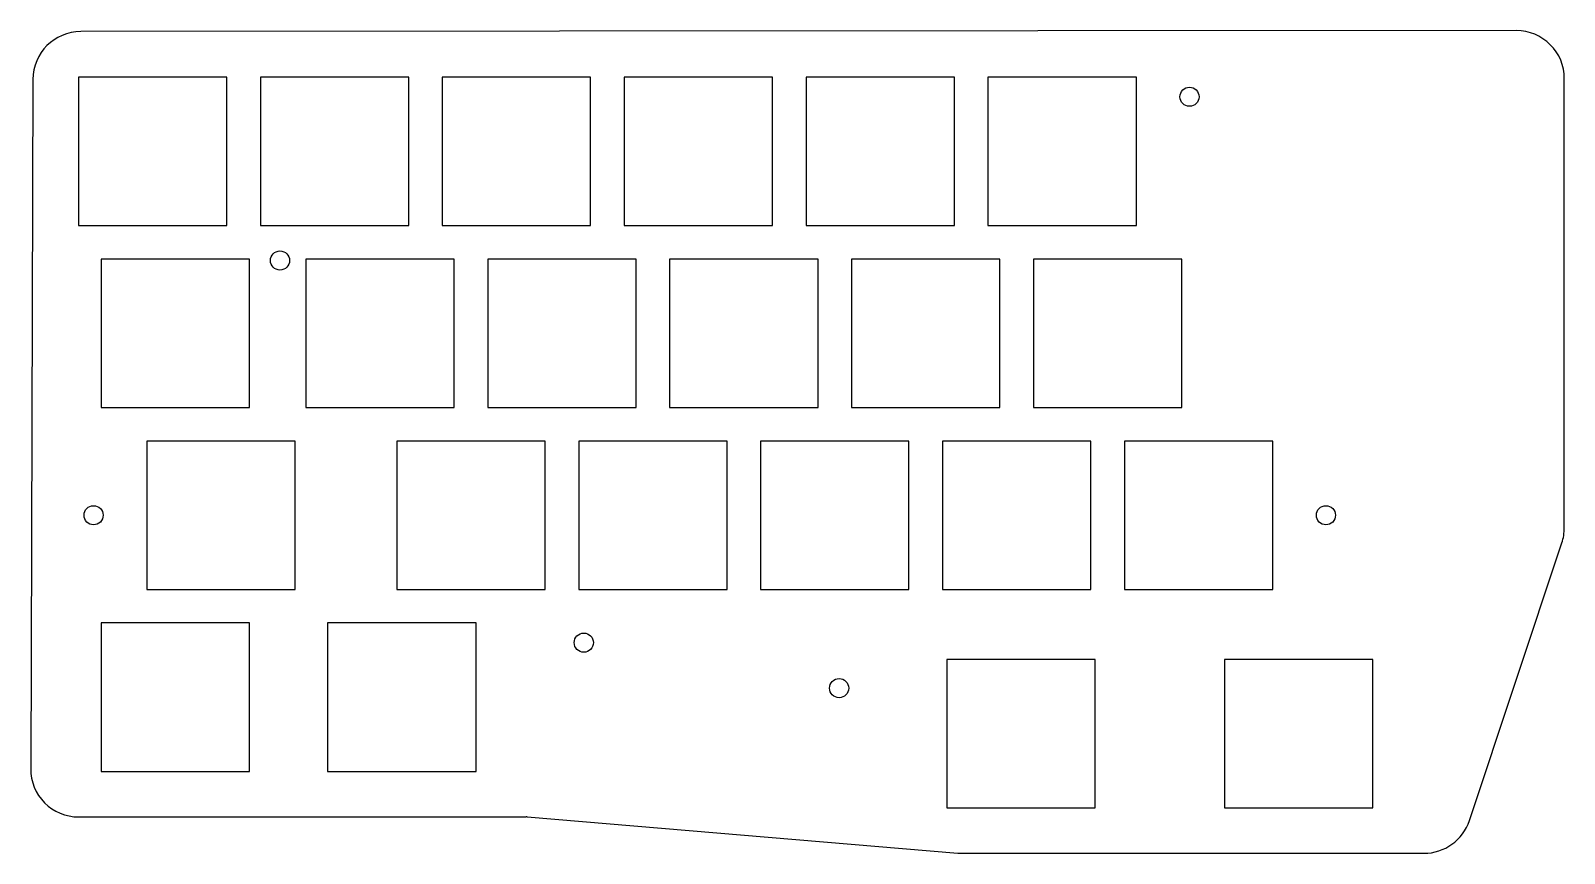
# Model space of a CAD drawing. Header units: millimetres. Extents: x 97 to 257, y -173 to -87.
import ezdxf

# ---------------------------------------------------------------- set-up
doc = ezdxf.new("R2010")
doc.units = ezdxf.units.MM

msp = doc.modelspace()

# ---------------------------------------------------------------- linework, layer by layer
at = {"linetype": 'CONTINUOUS'}
for p, q in [((251.95, -87.4), (101.99, -87.5)), ((96.99, -92.48), (96.76, -164.48)), ((117.25, -92.25), (101.75, -92.25)), ((101.75, -92.25), (101.75, -107.75)), ((117.25, -107.75), (117.25, -92.25)), ((136.25, -92.25), (120.75, -92.25)), ((120.75, -92.25), (120.75, -107.75)), ((136.25, -107.75), (136.25, -92.25)), ((155.25, -92.25), (139.75, -92.25)), ((139.75, -92.25), (139.75, -107.75)), ((155.25, -107.75), (155.25, -92.25)), ((174.25, -92.25), (158.75, -92.25)), ((158.75, -92.25), (158.75, -107.75)), ((174.25, -107.75), (174.25, -92.25)), ((193.25, -92.25), (177.75, -92.25)), ((177.75, -92.25), (177.75, -107.75)), ((193.25, -107.75), (193.25, -92.25)), ((212.25, -92.25), (196.75, -92.25)), ((196.75, -92.25), (196.75, -107.75)), ((212.25, -107.75), (212.25, -92.25)), ((256.95, -139.31), (256.95, -92.4)), ((101.75, -107.75), (117.25, -107.75)), ((120.75, -107.75), (136.25, -107.75)), ((139.75, -107.75), (155.25, -107.75)), ((158.75, -107.75), (174.25, -107.75)), ((177.75, -107.75), (193.25, -107.75)), ((196.75, -107.75), (212.25, -107.75)), ((119.62, -111.25), (104.12, -111.25)), ((104.12, -111.25), (104.12, -126.75)), ((119.62, -126.75), (119.62, -111.25)), ((141, -111.25), (125.5, -111.25)), ((125.5, -111.25), (125.5, -126.75)), ((141, -126.75), (141, -111.25)), ((160, -111.25), (144.5, -111.25)), ((144.5, -111.25), (144.5, -126.75)), ((160, -126.75), (160, -111.25)), ((179, -111.25), (163.5, -111.25)), ((163.5, -111.25), (163.5, -126.75)), ((179, -126.75), (179, -111.25)), ((198, -111.25), (182.5, -111.25)), ((182.5, -111.25), (182.5, -126.75)), ((198, -126.75), (198, -111.25)), ((217, -111.25), (201.5, -111.25)), ((201.5, -111.25), (201.5, -126.75)), ((217, -126.75), (217, -111.25)), ((104.12, -126.75), (119.62, -126.75)), ((125.5, -126.75), (141, -126.75)), ((144.5, -126.75), (160, -126.75)), ((163.5, -126.75), (179, -126.75)), ((182.5, -126.75), (198, -126.75)), ((201.5, -126.75), (217, -126.75)), ((124.38, -130.25), (108.88, -130.25)), ((108.88, -130.25), (108.88, -145.75)), ((124.38, -145.75), (124.38, -130.25)), ((150.5, -130.25), (135, -130.25)), ((135, -130.25), (135, -145.75)), ((150.5, -145.75), (150.5, -130.25)), ((169.5, -130.25), (154, -130.25)), ((154, -130.25), (154, -145.75)), ((169.5, -145.75), (169.5, -130.25)), ((188.5, -130.25), (173, -130.25)), ((173, -130.25), (173, -145.75)), ((188.5, -145.75), (188.5, -130.25)), ((207.5, -130.25), (192, -130.25)), ((192, -130.25), (192, -145.75)), ((207.5, -145.75), (207.5, -130.25)), ((226.5, -130.25), (211, -130.25)), ((211, -130.25), (211, -145.75)), ((226.5, -145.75), (226.5, -130.25)), ((247.03, -169.88), (256.69, -140.89)), ((108.88, -145.75), (124.38, -145.75)), ((135, -145.75), (150.5, -145.75)), ((154, -145.75), (169.5, -145.75)), ((173, -145.75), (188.5, -145.75)), ((192, -145.75), (207.5, -145.75)), ((211, -145.75), (226.5, -145.75)), ((119.62, -149.25), (104.12, -149.25)), ((104.12, -149.25), (104.12, -164.75)), ((119.62, -164.75), (119.62, -149.25)), ((143.28, -149.25), (127.78, -149.25)), ((127.78, -149.25), (127.78, -164.75)), ((143.28, -164.75), (143.28, -149.25)), ((207.95, -153.05), (192.45, -153.05)), ((192.45, -153.05), (192.45, -168.55)), ((207.95, -168.55), (207.95, -153.05)), ((236.95, -153.05), (221.45, -153.05)), ((221.45, -153.05), (221.45, -168.55)), ((236.95, -168.55), (236.95, -153.05)), ((104.12, -164.75), (119.62, -164.75)), ((127.78, -164.75), (143.28, -164.75)), ((101.76, -169.5), (148.53, -169.5)), ((148.61, -169.5), (193.61, -173.28)), ((192.45, -168.55), (207.95, -168.55)), ((221.45, -168.55), (236.95, -168.55)), ((194.03, -173.3), (242.29, -173.3))]:
    msp.add_line(p, q, dxfattribs=at)
for centre in [(217.8, -94.3), (122.8, -111.4), (103.33, -138), (232.05, -138), (154.53, -151.3), (181.2, -156.05)]:
    msp.add_circle(centre, 1, dxfattribs=at)
for centre, radius, start, end in [((101.99, -92.5), 5, 90.0367, 179.8164), ((251.95, -92.4), 5, 0, 90.0367), ((251.95, -139.31), 5, 341.565, 360), ((101.76, -164.5), 5, 179.8164, 270), ((148.53, -170.5), 1, 85.1992, 90), ((242.29, -168.3), 5, 270, 341.565), ((194.03, -168.3), 5, 265.1992, 270)]:
    msp.add_arc(centre, radius, start, end, dxfattribs=at)

doc.saveas('drawing.dxf')
